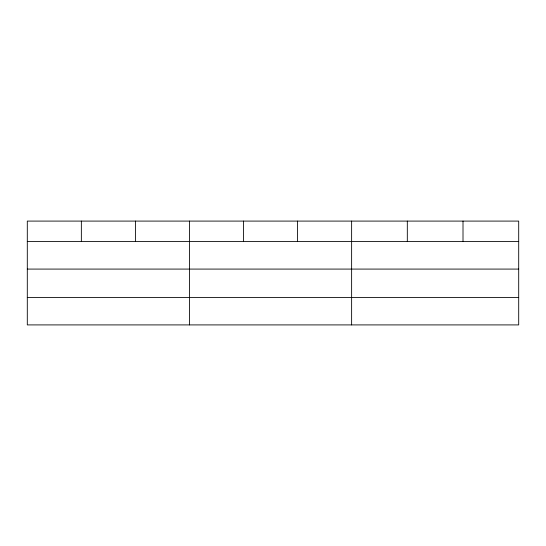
<?xml version="1.0" encoding="UTF-8"?>
<svg xmlns="http://www.w3.org/2000/svg" width="546" height="546" viewBox="0 0 546 546"><rect width="100%" height="100%" fill="white"/><g stroke="black" fill="none" stroke-linecap="round" stroke-linejoin="round"><path stroke-width="0.82" d="M518.7 269.082L518.7 221.089L27.3 221.089L27.3 324.911L518.7 324.911L518.7 269.082L27.3 269.082M27.3 241.591L518.7 241.591M27.3 297.413L518.7 297.413M463.008 221.089L463.008 241.591M407.316 221.089L407.316 241.591M351.624 221.089L351.624 324.911M297.57 221.089L297.57 241.591M243.516 221.089L243.516 241.591M189.462 221.089L189.462 324.911M135.408 221.089L135.408 241.591M81.354 221.089L81.354 241.591"/></g></svg>
